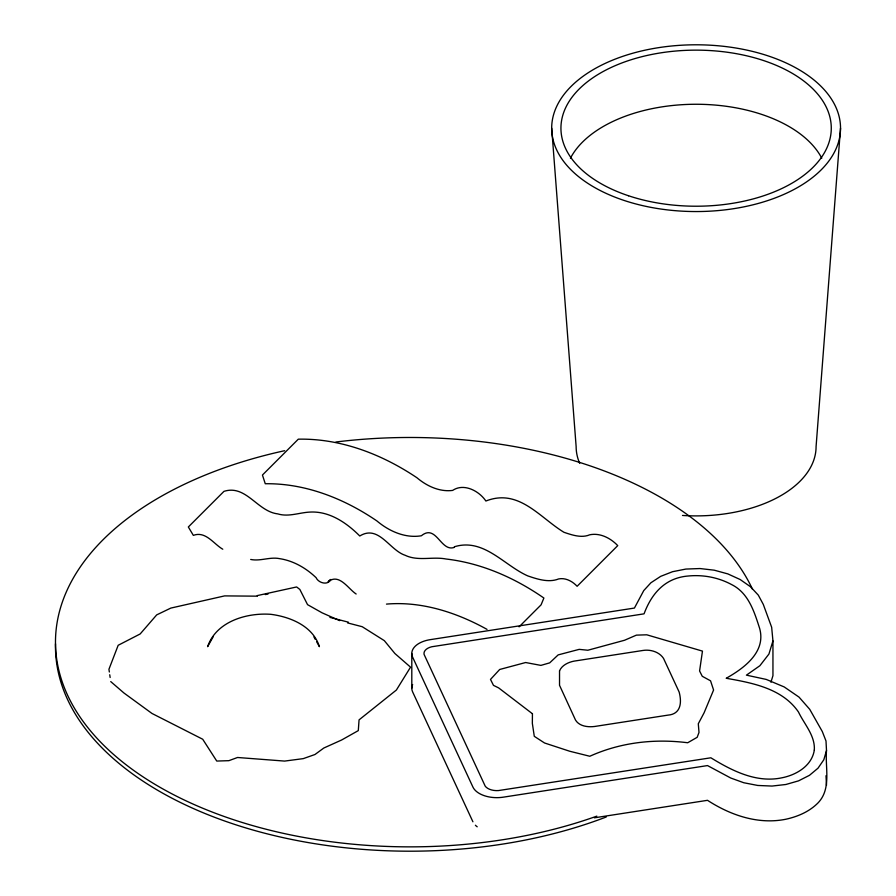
<?xml version="1.0" encoding="UTF-8"?>
<svg xmlns="http://www.w3.org/2000/svg" width="896" height="896" viewBox="0 0 896 896"><rect width="100%" height="100%" fill="white"/><g stroke="black" fill="none" stroke-linecap="round" stroke-linejoin="round"><path stroke-width="1.34" d="M840.526 128.173A144.413 83.373 0 0 1 623.896 200.379A144.413 83.373 0 0 1 623.896 55.966A144.413 83.373 0 0 1 840.526 128.173L816.077 446.634A119.963 69.261 0 0 1 682.494 515.446M772.946 640.931L768.936 654.046L759.886 665.717L746.424 675.147L766.248 679.426L784.19 686.93L799.03 697.122L809.738 709.33L822.304 731.539L826 740.981L826.504 750.557L823.805 759.774L818.026 768.174L809.469 775.32L798.571 780.853L785.87 784.493L772.027 786.061L757.747 785.456L743.747 782.734L730.744 778.019L707.515 765.576L503.272 797.171A24.786 14.302 0 0 1 472.92 787.058L412.642 657.182A24.786 14.302 0 0 1 430.17 639.666L634.424 608.059L643.754 590.587L650.933 582.747L660.699 576.341L672.549 571.704L685.888 569.061L700.034 568.546L714.269 570.192L727.866 573.91L740.141 579.522L750.467 586.723L758.318 595.157L763.291 604.408L771.658 627.267L772.946 640.931L772.946 675.662L770.941 682.226M826.504 750.557C825.026 767.962 831.622 788.782 818.026 802.906C809.334 811.686 797.787 816.603 785.87 819.235C758.296 824.813 730.531 815.259 707.515 800.318L594.35 817.824M213.08 636.944L207.614 646.677C216.194 621.477 246.613 612.55 270.827 614.32C290.438 616.851 313.062 626.147 319.413 646.677L316.669 641.816M330.142 579.734L328.16 581.706C339.248 572.925 348.13 588.829 356.149 594.003M330.915 579.421C327.858 585.838 318.382 582.938 316.109 577.696C306.096 568.098 293.496 560.784 279.664 558.656C269.909 556.64 260.456 561.467 250.701 559.462M519.098 626.83L541.083 604.834L543.883 598.035C514.864 577.875 481.477 563.102 446.174 559.026C432.544 556.338 418.029 561.512 405.048 555.24C389.413 550.066 378.661 524.339 359.778 535.998C346.606 522.794 329.414 510.944 309.904 512.086C299.163 512.59 288.49 517.216 277.715 513.878C257.286 511.47 246.075 484.277 223.955 491.366L188.339 526.982L193.346 535.371C205.688 530.768 213.618 543.962 222.779 549.226M454.149 547.434C440.698 552.082 436.251 523.589 421.355 535.774C405.227 538.474 389.066 531.205 376.936 520.968C344.21 498.602 305.357 483.157 265.261 483.739L262.438 475.037L298.301 439.174C340.816 438.301 382.122 454.328 416.998 477.792C426.765 486.058 439.589 492.117 452.637 490.414C463.882 482.832 479.114 490.918 485.878 501.021C518.75 488.096 539.605 517.485 563.954 532.291C572.029 535.013 581.47 538.317 589.736 534.789C600.186 532.65 610.691 538.194 617.736 545.619L577.114 586.286C572.51 581.314 565.589 577.528 558.645 578.939C548.755 582.904 537.398 579.208 527.733 575.882C503.81 565.264 483.75 537.757 454.35 546.773M257.197 595.616L296.632 586.958L299.846 589.445L307.552 604.654L322.123 612.842L339.696 620.637M265.35 594.586L268.005 594.059M386.478 604.106C421.602 601.07 456.602 612.483 487.032 629.373M257.376 596.165L224.627 595.896L170.834 608.082L156.699 614.88L140.157 633.965L118.182 645.277L108.942 669.267L109.346 672M329.907 617.389L348.398 622.182M347.592 622.91L362.208 626.707L384.317 640.64L394.89 653.509L410.536 667.162L396.39 690.032L359.061 719.869L358.299 730.61L341.634 739.995L323.837 748.014L314.966 754.51L303.262 758.632L284.626 761.085L237.53 757.49L228.872 760.67L216.754 761.062L202.709 739.234L152.006 713.474L123.973 693.022L110.734 681.587M313.936 636.944L315.302 639.386M472.92 821.789L412.642 691.925A24.786 14.302 0 0 1 412.642 684.51M109.738 674.744L110.141 677.488M551.69 128.173L576.139 446.634A119.963 69.261 0 0 0 579.667 463.31M826 775.723L826.504 785.288M411.802 653.486L411.802 688.218M477.198 826.795A24.786 14.302 0 0 1 475.395 825.238M596.814 816.144A354.536 204.691 0 0 1 92.042 732.704A354.536 204.691 0 0 1 284.659 450.699M335.922 441.997A354.536 204.691 0 0 1 752.461 589.198M606.222 816.995A354.536 204.691 0 0 1 240.419 826.258A354.536 204.691 0 0 1 55.507 643.787M570.45 158.189A131.23 75.768 0 0 1 696.114 104.261A131.23 75.768 0 0 1 821.766 158.189M532.437 713.742L532.347 723.363L534.285 736.322L544.544 742.986L569.71 751.24L589.803 756.258C620.547 742.37 654.405 738.528 687.702 742.75L697.178 737.307L699.003 732.413L698.298 723.755L704.11 712.768L713.586 690.021L710.55 680.814L702.262 676.29L699.586 670.97L702.464 651.112L646.778 634.805L636.406 635.13L624.546 640.259L587.854 650.238L579.186 649.365L558.163 654.898L549.696 662.861L540.893 665.392L525.638 662.525L499.677 669.48L490.504 679.426L493.472 685.362L498.669 687.915L532.437 713.742M559.53 670.88L559.53 685.306L575.523 720.07C579.365 726.398 588 727.317 594.709 726.466L668.046 715.12C680.736 714.112 682.058 702.811 679.123 691.981L663.522 658.381C659.176 651.784 650.406 649.253 642.858 650.474L573.922 661.147C568.288 662.267 561.803 665.302 559.53 670.88M814.318 750.075C811.899 765.822 796.398 774.95 781.939 777.795C756.347 783.25 732.01 770.728 710.864 757.792L498.501 790.563A12.6 7.28 0 0 1 485.206 786.139L424.088 654.427A12.6 7.28 0 0 1 431.76 646.755L644.056 613.838C651.773 593.074 665.414 577.83 688.285 576.005C703.181 574.549 718.402 577.45 731.595 584.562C748.462 592.917 754.23 611.598 759.573 628.186C766.438 651.874 744.106 668.181 726.219 678.272C752.438 682.909 782.286 688.408 798.482 712.018C804.317 724.304 815.259 735.605 814.318 750.075M628.522 195.765A135.173 78.042 0 0 0 831.275 128.173A135.173 78.042 0 0 0 628.522 60.592A135.173 78.042 0 0 0 628.522 195.765"/></g></svg>
